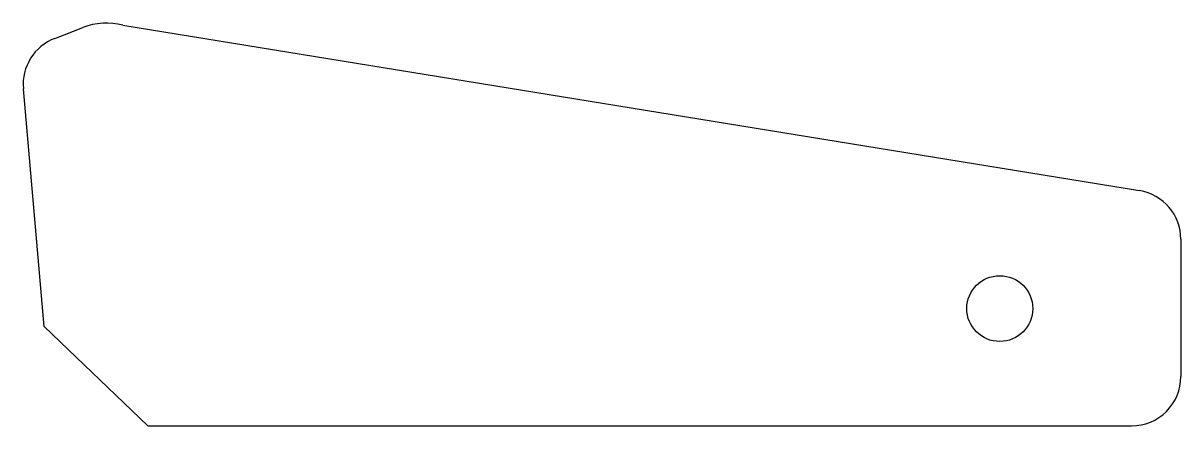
# Model space of a CAD drawing. Header units: millimetres. Extents: x 2602 to 6393, y 716 to 3156.
# Drawn here: x 5711 to 5781.4, y 3131.5 to 3156 of the extents above.
import ezdxf

# ---------------------------------------------------------------- set-up
doc = ezdxf.new("R2010")
doc.units = ezdxf.units.MM

msp = doc.modelspace()

# ---------------------------------------------------------------- linework, layer by layer
for p, q in [((5712.96, 3155.068), (5714.664, 3155.725)), ((5717.102, 3155.866), (5778.842, 3145.814)), ((5712.316, 3137.552), (5711.051, 3152.007)), ((5781.36, 3142.853), (5781.36, 3134.515)), ((5718.603, 3131.515), (5712.316, 3137.552)), ((5718.603, 3131.515), (5778.36, 3131.515))]:
    msp.add_line(p, q)
msp.add_circle((5770.36, 3138.643), 2)
for centre, radius, start, end in [((5716.103, 3151.993), 4, 75.53439, 111.08988), ((5714.04, 3152.268), 3, 111.08988, 184.99957), ((5778.36, 3142.853), 3, 0.00332, 80.75255), ((5778.36, 3134.515), 3, 270, 0.00332)]:
    msp.add_arc(centre, radius, start, end)

doc.saveas('drawing.dxf')
